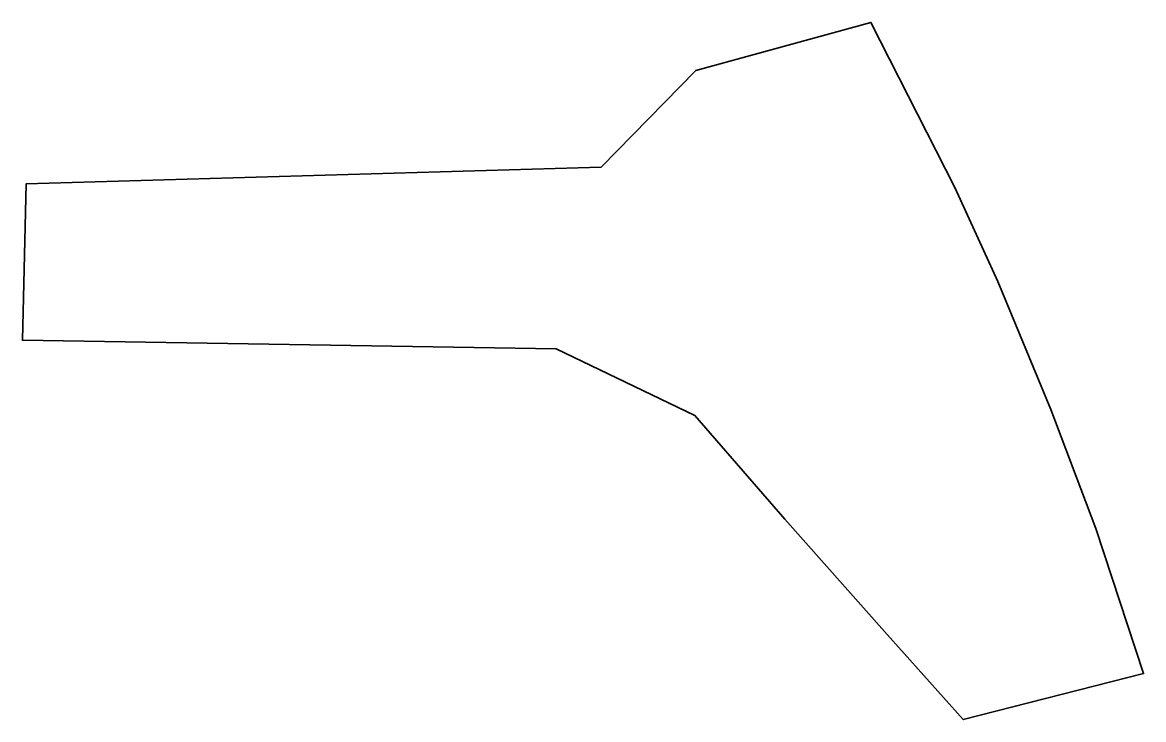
# Model space of a CAD drawing. Extents: x -958 to 189, y -5 to 708.
import ezdxf

# ---------------------------------------------------------------- set-up
doc = ezdxf.new("R2010")
doc.units = 0
doc.linetypes.add('Solid', pattern=[0])

msp = doc.modelspace()

# ---------------------------------------------------------------- linework, layer by layer
at = {"color": 0, "linetype": 'Solid', "lineweight": 35}
msp.add_lwpolyline([(-76, 85), (-178, 200), (-270, 306), (-412, 374), (-958, 383), (-954, 543), (-366, 560), (-269, 659), (-90, 708), (-4, 539), (40, 443), (94, 312), (140.238095, 190.31746), (189, 42), (4.52434, -5.060117), (-76, 85)], close=True, dxfattribs=at)

doc.saveas('drawing.dxf')
